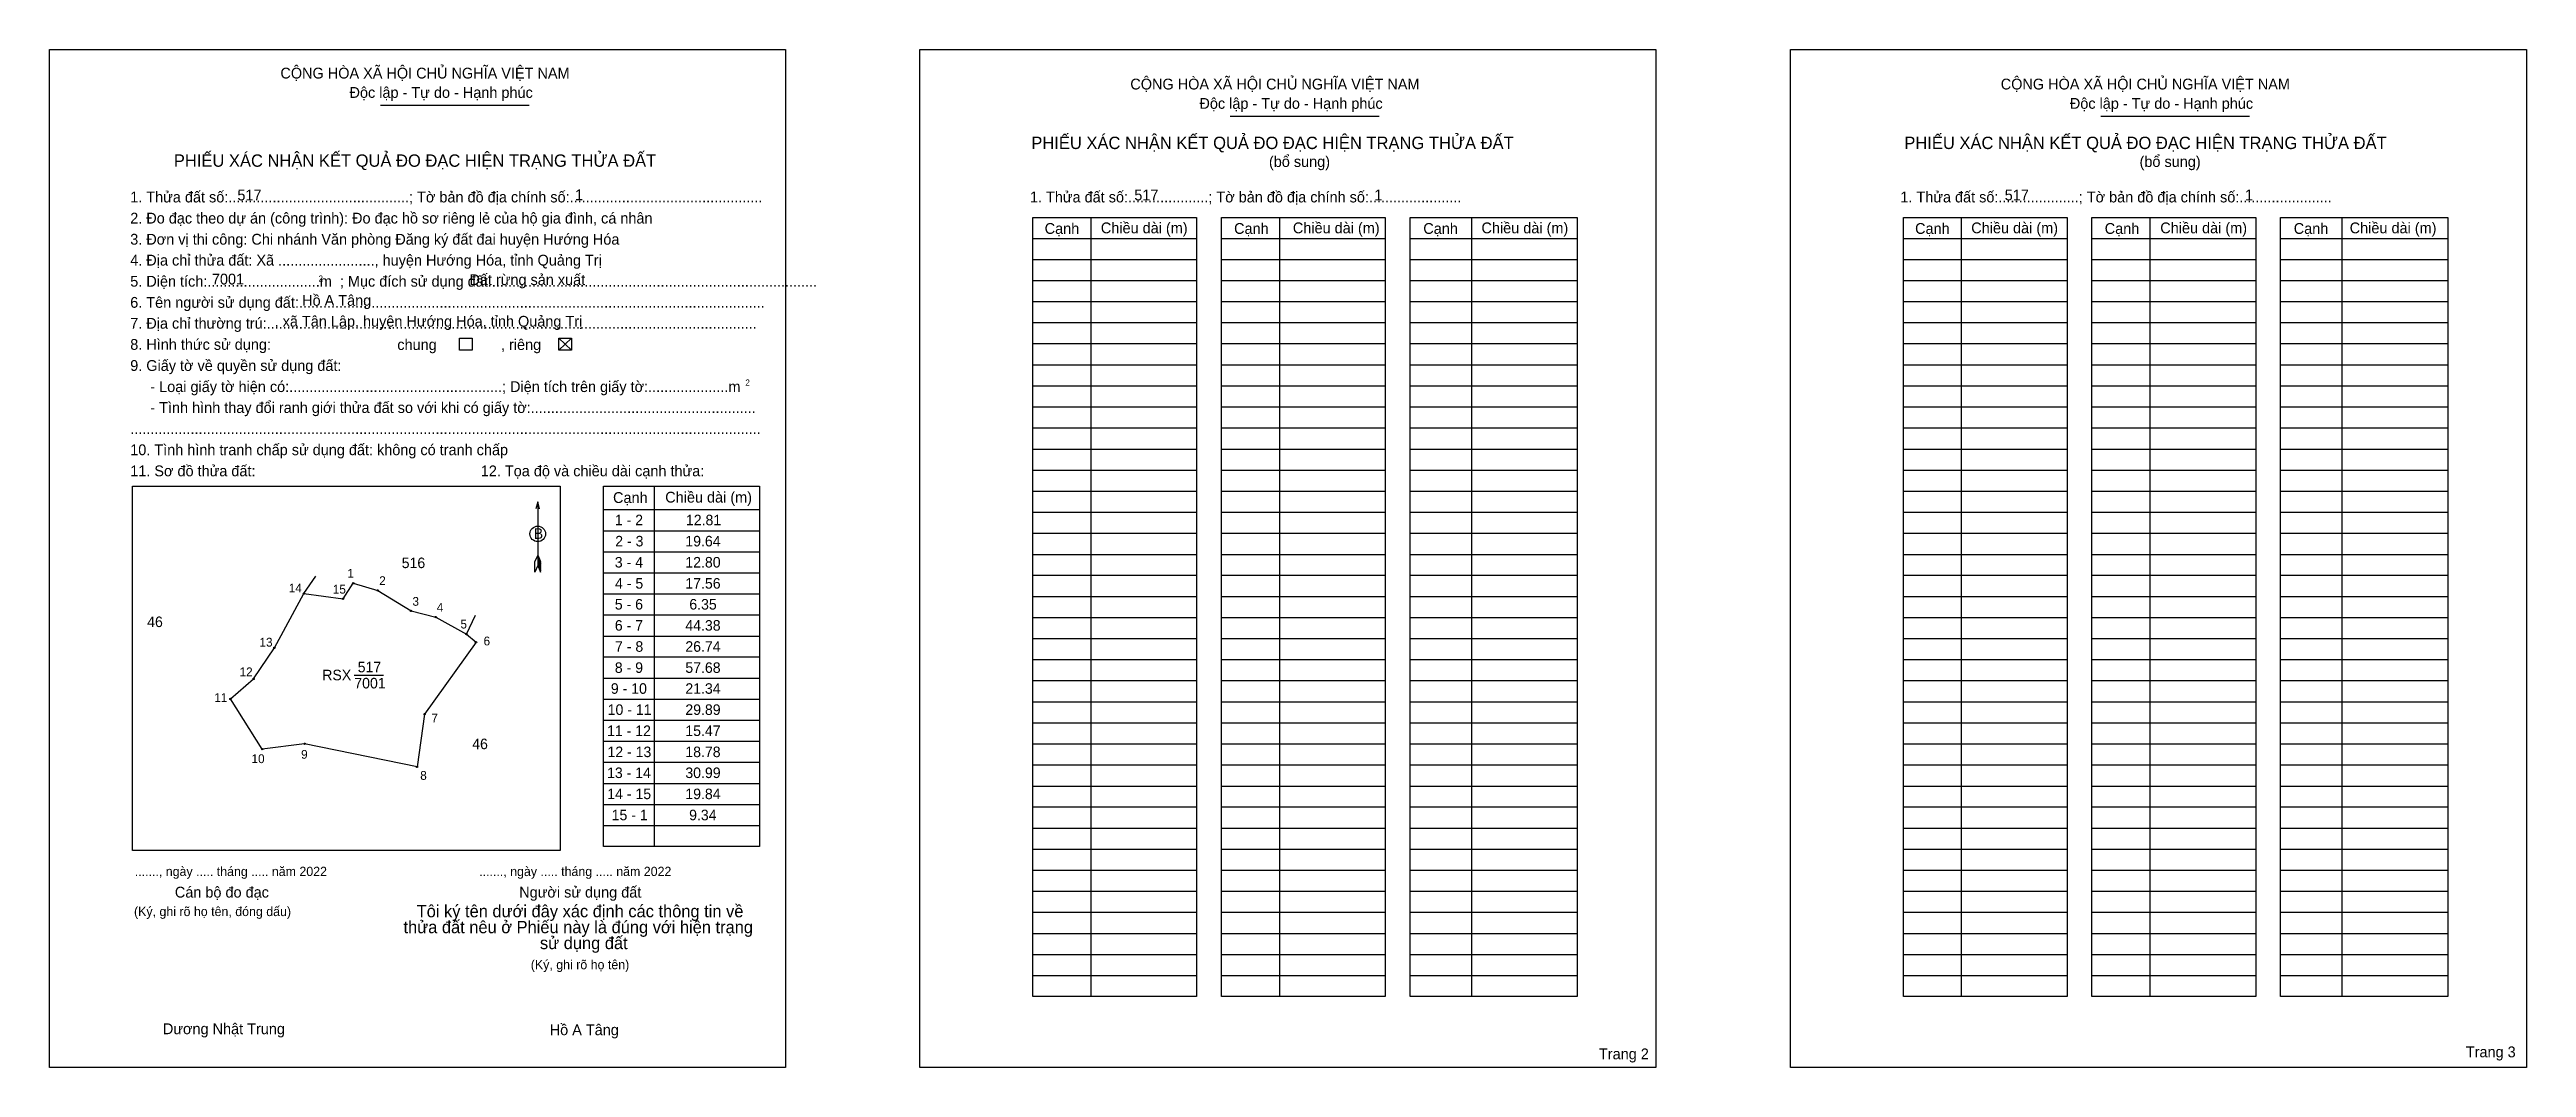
# Model space of a CAD drawing. Extents: x 544396 to 545639, y 1838252 to 1838763.
import ezdxf

# ---------------------------------------------------------------- set-up
doc = ezdxf.new("R2010")
doc.units = 0
for name, color, linetype in [('Level 1', 7, 'Continuous'), ('Level 10', 7, 'Continuous'), ('Level 11', 7, 'Continuous'), ('Level 13', 7, 'Continuous'), ('Level 2', 7, 'Continuous'), ('Level 25', 7, 'Continuous'), ('Level 27', 7, 'Continuous'), ('Level 36', 7, 'Continuous'), ('Level 48', 7, 'Continuous'), ('Level 50', 7, 'Continuous'), ('Level 52', 7, 'Continuous'), ('Level 55', 7, 'Continuous'), ('Level 6', 7, 'Continuous'), ('Level 9', 7, 'Continuous')]:
    doc.layers.add(name, color=color, linetype=linetype)

msp = doc.modelspace()

# ---------------------------------------------------------------- linework, layer by layer
at = {"layer": 'Level 1'}
for p, q in [((544395.6, 1838763.3), (544395.6, 1838763.3)), ((544832.6, 1838763.3), (544832.6, 1838763.3)), ((544561.7, 1838735.3), (544636.4, 1838735.3)), ((544988.4, 1838729.8), (545063.1, 1838729.8)), ((545425.4, 1838729.8), (545500.1, 1838729.8)), ((544918.4, 1838679), (544918.4, 1838287.8)), ((545013.1, 1838679), (545013.1, 1838287.8)), ((545109.5, 1838679), (545109.5, 1838287.8)), ((545355.4, 1838679), (545355.4, 1838287.8)), ((545450.1, 1838679), (545450.1, 1838287.8)), ((545546.5, 1838679), (545546.5, 1838287.8)), ((544889.3, 1838668.4), (544971.5, 1838668.4)), ((544889.3, 1838657.9), (544971.5, 1838657.9)), ((544984, 1838668.4), (545066.1, 1838668.4)), ((544984, 1838657.9), (545066.1, 1838657.9)), ((545078.7, 1838668.4), (545162.6, 1838668.4)), ((545078.7, 1838657.9), (545162.6, 1838657.9)), ((545326.4, 1838668.4), (545408.5, 1838668.4)), ((545326.4, 1838657.9), (545408.5, 1838657.9)), ((545421, 1838668.4), (545503.2, 1838668.4)), ((545421, 1838657.9), (545503.2, 1838657.9)), ((545515.7, 1838668.4), (545599.6, 1838668.4)), ((545515.7, 1838657.9), (545599.6, 1838657.9)), ((544889.3, 1838647.3), (544971.5, 1838647.3)), ((544984, 1838647.3), (545066.1, 1838647.3)), ((545078.7, 1838647.3), (545162.6, 1838647.3)), ((545326.4, 1838647.3), (545408.5, 1838647.3)), ((545421, 1838647.3), (545503.2, 1838647.3)), ((545515.7, 1838647.3), (545599.6, 1838647.3)), ((544889.3, 1838636.7), (544971.5, 1838636.7)), ((544984, 1838636.7), (545066.1, 1838636.7)), ((545078.7, 1838636.7), (545162.6, 1838636.7)), ((545326.4, 1838636.7), (545408.5, 1838636.7)), ((545421, 1838636.7), (545503.2, 1838636.7)), ((545515.7, 1838636.7), (545599.6, 1838636.7)), ((544889.3, 1838626.2), (544971.5, 1838626.2)), ((544984, 1838626.2), (545066.1, 1838626.2)), ((545078.7, 1838626.2), (545162.6, 1838626.2)), ((545326.4, 1838626.2), (545408.5, 1838626.2)), ((545421, 1838626.2), (545503.2, 1838626.2)), ((545515.7, 1838626.2), (545599.6, 1838626.2)), ((544651.3, 1838618.3), (544657.6, 1838612.4)), ((544651.3, 1838612.4), (544657.6, 1838618.3)), ((544889.3, 1838615.6), (544971.5, 1838615.6)), ((544984, 1838615.6), (545066.1, 1838615.6)), ((545078.7, 1838615.6), (545162.6, 1838615.6)), ((545326.4, 1838615.6), (545408.5, 1838615.6)), ((545421, 1838615.6), (545503.2, 1838615.6)), ((545515.7, 1838615.6), (545599.6, 1838615.6)), ((544889.3, 1838605), (544971.5, 1838605)), ((544984, 1838605), (545066.1, 1838605)), ((545078.7, 1838605), (545162.6, 1838605)), ((545326.4, 1838605), (545408.5, 1838605)), ((545421, 1838605), (545503.2, 1838605)), ((545515.7, 1838605), (545599.6, 1838605)), ((544889.3, 1838594.4), (544971.5, 1838594.4)), ((544889.3, 1838583.9), (544971.5, 1838583.9)), ((544984, 1838594.4), (545066.1, 1838594.4)), ((544984, 1838583.9), (545066.1, 1838583.9)), ((545078.7, 1838594.4), (545162.6, 1838594.4)), ((545078.7, 1838583.9), (545162.6, 1838583.9)), ((545326.4, 1838594.4), (545408.5, 1838594.4)), ((545326.4, 1838583.9), (545408.5, 1838583.9)), ((545421, 1838594.4), (545503.2, 1838594.4)), ((545421, 1838583.9), (545503.2, 1838583.9)), ((545515.7, 1838594.4), (545599.6, 1838594.4)), ((545515.7, 1838583.9), (545599.6, 1838583.9)), ((544889.3, 1838573.3), (544971.5, 1838573.3)), ((544984, 1838573.3), (545066.1, 1838573.3)), ((545078.7, 1838573.3), (545162.6, 1838573.3)), ((545326.4, 1838573.3), (545408.5, 1838573.3)), ((545421, 1838573.3), (545503.2, 1838573.3)), ((545515.7, 1838573.3), (545599.6, 1838573.3)), ((544889.3, 1838562.7), (544971.5, 1838562.7)), ((544984, 1838562.7), (545066.1, 1838562.7)), ((545078.7, 1838562.7), (545162.6, 1838562.7)), ((545326.4, 1838562.7), (545408.5, 1838562.7)), ((545421, 1838562.7), (545503.2, 1838562.7)), ((545515.7, 1838562.7), (545599.6, 1838562.7)), ((544889.3, 1838552.1), (544971.5, 1838552.1)), ((544984, 1838552.1), (545066.1, 1838552.1)), ((545078.7, 1838552.1), (545162.6, 1838552.1)), ((545326.4, 1838552.1), (545408.5, 1838552.1)), ((545421, 1838552.1), (545503.2, 1838552.1)), ((545515.7, 1838552.1), (545599.6, 1838552.1)), ((544437.2, 1838544), (544437.2, 1838544)), ((544640.7, 1838536.1), (544640.7, 1838504.2)), ((544699.1, 1838544.1), (544699.1, 1838363.1)), ((544889.3, 1838541.6), (544971.5, 1838541.6)), ((544984, 1838541.6), (545066.1, 1838541.6)), ((545078.7, 1838541.6), (545162.6, 1838541.6)), ((545326.4, 1838541.6), (545408.5, 1838541.6)), ((545421, 1838541.6), (545503.2, 1838541.6)), ((545515.7, 1838541.6), (545599.6, 1838541.6)), ((544673.7, 1838532.3), (544752.1, 1838532.3)), ((544673.7, 1838521.7), (544752.1, 1838521.7)), ((544889.3, 1838531), (544971.5, 1838531)), ((544889.3, 1838520.4), (544971.5, 1838520.4)), ((544984, 1838531), (545066.1, 1838531)), ((544984, 1838520.4), (545066.1, 1838520.4)), ((545078.7, 1838531), (545162.6, 1838531)), ((545078.7, 1838520.4), (545162.6, 1838520.4)), ((545326.4, 1838531), (545408.5, 1838531)), ((545326.4, 1838520.4), (545408.5, 1838520.4)), ((545421, 1838531), (545503.2, 1838531)), ((545421, 1838520.4), (545503.2, 1838520.4)), ((545515.7, 1838531), (545599.6, 1838531)), ((545515.7, 1838520.4), (545599.6, 1838520.4)), ((544640.7, 1838509.4), (544639.3, 1838506.2)), ((544640.7, 1838509.4), (544642, 1838506.2)), ((544640.7, 1838509), (544642, 1838505.7)), ((544640.7, 1838508.5), (544642, 1838505.2)), ((544640.7, 1838508.1), (544642, 1838504.8)), ((544673.7, 1838511.1), (544752.1, 1838511.1)), ((544889.3, 1838509.8), (544971.5, 1838509.8)), ((544984, 1838509.8), (545066.1, 1838509.8)), ((545078.7, 1838509.8), (545162.6, 1838509.8)), ((545326.4, 1838509.8), (545408.5, 1838509.8)), ((545421, 1838509.8), (545503.2, 1838509.8)), ((545515.7, 1838509.8), (545599.6, 1838509.8)), ((544639.3, 1838500.9), (544639.3, 1838506.2)), ((544640.7, 1838504.2), (544639.3, 1838500.9)), ((544640.7, 1838507.6), (544642, 1838504.3)), ((544640.7, 1838507.1), (544642, 1838503.8)), ((544640.7, 1838506.7), (544642, 1838503.3)), ((544640.7, 1838506.2), (544642.1, 1838502.9)), ((544640.7, 1838505.8), (544642.1, 1838502.4)), ((544640.7, 1838505.3), (544642.1, 1838501.9)), ((544640.7, 1838504.8), (544642.1, 1838501.5)), ((544640.7, 1838504.2), (544642.1, 1838500.9)), ((544642.1, 1838500.9), (544642, 1838506.2)), ((544673.7, 1838500.6), (544752.1, 1838500.6)), ((544889.3, 1838499.3), (544971.5, 1838499.3)), ((544984, 1838499.3), (545066.1, 1838499.3)), ((545078.7, 1838499.3), (545162.6, 1838499.3)), ((545326.4, 1838499.3), (545408.5, 1838499.3)), ((545421, 1838499.3), (545503.2, 1838499.3)), ((545515.7, 1838499.3), (545599.6, 1838499.3)), ((544673.7, 1838490), (544752.1, 1838490)), ((544889.3, 1838488.7), (544971.5, 1838488.7)), ((544984, 1838488.7), (545066.1, 1838488.7)), ((545078.7, 1838488.7), (545162.6, 1838488.7)), ((545326.4, 1838488.7), (545408.5, 1838488.7)), ((545421, 1838488.7), (545503.2, 1838488.7)), ((545515.7, 1838488.7), (545599.6, 1838488.7)), ((544673.7, 1838479.4), (544752.1, 1838479.4)), ((544889.3, 1838478.1), (544971.5, 1838478.1)), ((544984, 1838478.1), (545066.1, 1838478.1)), ((545078.7, 1838478.1), (545162.6, 1838478.1)), ((545326.4, 1838478.1), (545408.5, 1838478.1)), ((545421, 1838478.1), (545503.2, 1838478.1)), ((545515.7, 1838478.1), (545599.6, 1838478.1)), ((544673.7, 1838468.8), (544752.1, 1838468.8)), ((544673.7, 1838458.3), (544752.1, 1838458.3)), ((544889.3, 1838467.5), (544971.5, 1838467.5)), ((544984, 1838467.5), (545066.1, 1838467.5)), ((545078.7, 1838467.5), (545162.6, 1838467.5)), ((545326.4, 1838467.5), (545408.5, 1838467.5)), ((545421, 1838467.5), (545503.2, 1838467.5)), ((545515.7, 1838467.5), (545599.6, 1838467.5)), ((544673.7, 1838447.7), (544752.1, 1838447.7)), ((544889.3, 1838457), (544971.5, 1838457)), ((544889.3, 1838446.4), (544971.5, 1838446.4)), ((544984, 1838457), (545066.1, 1838457)), ((544984, 1838446.4), (545066.1, 1838446.4)), ((545078.7, 1838457), (545162.6, 1838457)), ((545078.7, 1838446.4), (545162.6, 1838446.4)), ((545326.4, 1838457), (545408.5, 1838457)), ((545326.4, 1838446.4), (545408.5, 1838446.4)), ((545421, 1838457), (545503.2, 1838457)), ((545421, 1838446.4), (545503.2, 1838446.4)), ((545515.7, 1838457), (545599.6, 1838457)), ((545515.7, 1838446.4), (545599.6, 1838446.4)), ((544673.7, 1838437.1), (544752.1, 1838437.1)), ((544889.3, 1838435.8), (544971.5, 1838435.8)), ((544984, 1838435.8), (545066.1, 1838435.8)), ((545078.7, 1838435.8), (545162.6, 1838435.8)), ((545326.4, 1838435.8), (545408.5, 1838435.8)), ((545421, 1838435.8), (545503.2, 1838435.8)), ((545515.7, 1838435.8), (545599.6, 1838435.8)), ((544673.7, 1838426.6), (544752.1, 1838426.6)), ((544889.3, 1838425.3), (544971.5, 1838425.3)), ((544984, 1838425.3), (545066.1, 1838425.3)), ((545078.7, 1838425.3), (545162.6, 1838425.3)), ((545326.4, 1838425.3), (545408.5, 1838425.3)), ((545421, 1838425.3), (545503.2, 1838425.3)), ((545515.7, 1838425.3), (545599.6, 1838425.3)), ((544673.7, 1838416), (544752.1, 1838416)), ((544889.3, 1838414.7), (544971.5, 1838414.7)), ((544984, 1838414.7), (545066.1, 1838414.7)), ((545078.7, 1838414.7), (545162.6, 1838414.7)), ((545326.4, 1838414.7), (545408.5, 1838414.7)), ((545421, 1838414.7), (545503.2, 1838414.7)), ((545515.7, 1838414.7), (545599.6, 1838414.7)), ((544673.7, 1838405.4), (544752.1, 1838405.4)), ((544889.3, 1838404.1), (544971.5, 1838404.1)), ((544984, 1838404.1), (545066.1, 1838404.1)), ((545078.7, 1838404.1), (545162.6, 1838404.1)), ((545326.4, 1838404.1), (545408.5, 1838404.1)), ((545421, 1838404.1), (545503.2, 1838404.1)), ((545515.7, 1838404.1), (545599.6, 1838404.1)), ((544673.7, 1838394.8), (544752.1, 1838394.8)), ((544673.7, 1838384.3), (544752.1, 1838384.3)), ((544889.3, 1838393.5), (544971.5, 1838393.5)), ((544984, 1838393.5), (545066.1, 1838393.5)), ((545078.7, 1838393.5), (545162.6, 1838393.5)), ((545326.4, 1838393.5), (545408.5, 1838393.5)), ((545421, 1838393.5), (545503.2, 1838393.5)), ((545515.7, 1838393.5), (545599.6, 1838393.5)), ((544673.7, 1838373.7), (544752.1, 1838373.7)), ((544889.3, 1838383), (544971.5, 1838383)), ((544889.3, 1838372.4), (544971.5, 1838372.4)), ((544984, 1838383), (545066.1, 1838383)), ((544984, 1838372.4), (545066.1, 1838372.4)), ((545078.7, 1838383), (545162.6, 1838383)), ((545078.7, 1838372.4), (545162.6, 1838372.4)), ((545326.4, 1838383), (545408.5, 1838383)), ((545326.4, 1838372.4), (545408.5, 1838372.4)), ((545421, 1838383), (545503.2, 1838383)), ((545421, 1838372.4), (545503.2, 1838372.4)), ((545515.7, 1838383), (545599.6, 1838383)), ((545515.7, 1838372.4), (545599.6, 1838372.4)), ((544652, 1838361.1), (544652, 1838361.1)), ((544889.3, 1838361.8), (544971.5, 1838361.8)), ((544984, 1838361.8), (545066.1, 1838361.8)), ((545078.7, 1838361.8), (545162.6, 1838361.8)), ((545326.4, 1838361.8), (545408.5, 1838361.8)), ((545421, 1838361.8), (545503.2, 1838361.8)), ((545515.7, 1838361.8), (545599.6, 1838361.8)), ((544889.3, 1838351.2), (544971.5, 1838351.2)), ((544984, 1838351.2), (545066.1, 1838351.2)), ((545078.7, 1838351.2), (545162.6, 1838351.2)), ((545326.4, 1838351.2), (545408.5, 1838351.2)), ((545421, 1838351.2), (545503.2, 1838351.2)), ((545515.7, 1838351.2), (545599.6, 1838351.2)), ((544889.3, 1838340.7), (544971.5, 1838340.7)), ((544984, 1838340.7), (545066.1, 1838340.7)), ((545078.7, 1838340.7), (545162.6, 1838340.7)), ((545326.4, 1838340.7), (545408.5, 1838340.7)), ((545421, 1838340.7), (545503.2, 1838340.7)), ((545515.7, 1838340.7), (545599.6, 1838340.7)), ((544889.3, 1838330.1), (544971.5, 1838330.1)), ((544984, 1838330.1), (545066.1, 1838330.1)), ((545078.7, 1838330.1), (545162.6, 1838330.1)), ((545326.4, 1838330.1), (545408.5, 1838330.1)), ((545421, 1838330.1), (545503.2, 1838330.1)), ((545515.7, 1838330.1), (545599.6, 1838330.1)), ((544889.3, 1838319.5), (544971.5, 1838319.5)), ((544984, 1838319.5), (545066.1, 1838319.5)), ((545078.7, 1838319.5), (545162.6, 1838319.5)), ((545326.4, 1838319.5), (545408.5, 1838319.5)), ((545421, 1838319.5), (545503.2, 1838319.5)), ((545515.7, 1838319.5), (545599.6, 1838319.5)), ((544889.3, 1838308.9), (544971.5, 1838308.9)), ((544889.3, 1838298.4), (544971.5, 1838298.4)), ((544984, 1838308.9), (545066.1, 1838308.9)), ((544984, 1838298.4), (545066.1, 1838298.4)), ((545078.7, 1838308.9), (545162.6, 1838308.9)), ((545078.7, 1838298.4), (545162.6, 1838298.4)), ((545326.4, 1838308.9), (545408.5, 1838308.9)), ((545326.4, 1838298.4), (545408.5, 1838298.4)), ((545421, 1838308.9), (545503.2, 1838308.9)), ((545421, 1838298.4), (545503.2, 1838298.4)), ((545515.7, 1838308.9), (545599.6, 1838308.9)), ((545515.7, 1838298.4), (545599.6, 1838298.4)), ((544765.1, 1838252.2), (544765.1, 1838252.2)), ((545202.1, 1838252.2), (545202.1, 1838252.2))]:
    msp.add_line(p, q, dxfattribs=at)
for points in [[(544889.3, 1838679), (544971.5, 1838679), (544971.5, 1838287.8), (544889.3, 1838287.8)], [(544984, 1838679), (545066.1, 1838679), (545066.1, 1838287.8), (544984, 1838287.8)], [(545078.7, 1838679), (545162.6, 1838679), (545162.6, 1838287.8), (545078.7, 1838287.8)], [(545326.4, 1838679), (545408.5, 1838679), (545408.5, 1838287.8), (545326.4, 1838287.8)], [(545421, 1838679), (545503.2, 1838679), (545503.2, 1838287.8), (545421, 1838287.8)], [(545515.7, 1838679), (545599.6, 1838679), (545599.6, 1838287.8), (545515.7, 1838287.8)], [(544437.2, 1838544), (544652, 1838544), (544652, 1838361.1), (544437.2, 1838361.1)], [(544673.7, 1838544.1), (544752.1, 1838544.1), (544752.1, 1838363.1), (544673.7, 1838363.1)]]:
    msp.add_lwpolyline(points, close=True, dxfattribs=at)
msp.add_lwpolyline([(544641.6, 1838532.7), (544640.7, 1838536.1), (544639.8, 1838532.7)], dxfattribs=at)
msp.add_circle((544640.7, 1838520.1), 3.9, dxfattribs=at)
at = {"layer": 'Level 10'}
msp.add_lwpolyline([(544486.4, 1838437.2), (544498, 1838447.3), (544508.5, 1838462.9), (544523.3, 1838490.1), (544543, 1838487.5), (544548.1, 1838495.3), (544560.4, 1838491.7), (544577.1, 1838481.4), (544589.5, 1838478.3), (544604.9, 1838469.8), (544609.7, 1838465.7), (544583.9, 1838429.6), (544580.1, 1838403.1), (544523.6, 1838414.7), (544502.4, 1838412)], close=True, dxfattribs=at)
at = {"layer": 'Level 11'}
for centre in [(544548.1, 1838495.3), (544523.3, 1838490.1), (544543, 1838487.5), (544560.4, 1838491.7), (544577.1, 1838481.4), (544589.5, 1838478.3), (544508.5, 1838462.9), (544604.9, 1838469.8), (544609.7, 1838465.7), (544498, 1838447.3), (544486.4, 1838437.2), (544486.4, 1838437.2), (544583.9, 1838429.6), (544502.4, 1838412), (544523.6, 1838414.7), (544580.1, 1838403.1)]:
    msp.add_circle(centre, 0.352, dxfattribs=at)
at = {"layer": 'Level 2'}
for points in [[(544395.6, 1838763.3), (544765.1, 1838763.3), (544765.1, 1838252.2), (544395.6, 1838252.2)], [(544832.6, 1838763.3), (545202.1, 1838763.3), (545202.1, 1838252.2), (544832.6, 1838252.2)], [(545269.6, 1838763.3), (545639.1, 1838763.3), (545639.1, 1838252.2), (545269.6, 1838252.2)]]:
    msp.add_lwpolyline(points, close=True, dxfattribs=at)
at = {"layer": 'Level 25'}
msp.add_line((544498, 1838447.3), (544508.5, 1838462.9), dxfattribs=at)
at = {"layer": 'Level 27'}
for p, q in [((544523.3, 1838490.1), (544529.3, 1838498.9)), ((544604.9, 1838469.8), (544609.5, 1838479.3))]:
    msp.add_line(p, q, dxfattribs=at)
at = {"layer": 'Level 50'}
for points in [[(544601.4, 1838618.3), (544607.7, 1838618.3), (544607.7, 1838612.4), (544601.4, 1838612.4)], [(544651.3, 1838618.3), (544657.6, 1838618.3), (544657.6, 1838612.4), (544651.3, 1838612.4)]]:
    msp.add_lwpolyline(points, close=True, dxfattribs=at)
at = {"layer": 'Level 9'}
msp.add_line((544548.6, 1838449.2), (544563.3, 1838449.2), dxfattribs=at)

# ---------------------------------------------------------------- texts
at = {"layer": 'Level 1'}
for s, height, p in [('CỘNG HÒA XÃ HỘI CHỦ NGHĨA VIỆT NAM', 5.428, (544511.5, 1838748.7)), ('Độc lập - Tự do - Hạnh phúc', 5.428, (544546.2, 1838739)), ('CỘNG HÒA XÃ HỘI CHỦ NGHĨA VIỆT NAM', 5.428, (544938.2, 1838743.2)), ('CỘNG HÒA XÃ HỘI CHỦ NGHĨA VIỆT NAM', 5.428, (545375.2, 1838743.2)), ('Độc lập - Tự do - Hạnh phúc', 5.428, (544972.9, 1838733.5)), ('Độc lập - Tự do - Hạnh phúc', 5.428, (545409.9, 1838733.5)), ('PHIẾU XÁC NHẬN KẾT QUẢ ĐO ĐẠC HIỆN TRẠNG THỬA ĐẤT', 6.204, (544888.5, 1838713.3)), ('PHIẾU XÁC NHẬN KẾT QUẢ ĐO ĐẠC HIỆN TRẠNG THỬA ĐẤT', 6.204, (545326.8, 1838713.3)), ('PHIẾU XÁC NHẬN KẾT QUẢ ĐO ĐẠC HIỆN TRẠNG THỬA ĐẤT', 6.204, (544458, 1838704.4)), ('(bổ sung)', 5.43, (545007.8, 1838704.3)), ('(bổ sung)', 5.43, (545444.9, 1838704.3)), ('1. Thửa đất số:.............................................; Tờ bản đồ địa chính số:................................................', 5.4275, (544436.1, 1838686.5)), ('1. Thửa đất số:....................; Tờ bản đồ địa chính số:.......................', 5.428, (544887.8, 1838686.5)), ('1. Thửa đất số:....................; Tờ bản đồ địa chính số:.......................', 5.428, (545324.8, 1838686.5)), ('3. Đơn vị thi công: Chi nhánh Văn phòng Đăng ký đất đai huyện Hướng Hóa', 5.428, (544436.1, 1838665.3)), ('2. Đo đạc theo dự án (công trình): Đo đạc hồ sơ riêng lẻ của hộ gia đình, cá nhân', 5.428, (544436.1, 1838675.9)), ('Cạnh', 5.43, (544895.2, 1838670.7)), ('Chiều dài (m)', 5.428, (544923.4, 1838671)), ('Cạnh', 5.43, (544990.3, 1838670.7)), ('Chiều dài (m)', 5.428, (545019.8, 1838671)), ('Cạnh', 5.43, (545085.3, 1838670.7)), ('Chiều dài (m)', 5.428, (545114.5, 1838671)), ('Cạnh', 5.43, (545332.2, 1838670.7)), ('Chiều dài (m)', 5.428, (545360.4, 1838671)), ('Cạnh', 5.43, (545427.4, 1838670.7)), ('Chiều dài (m)', 5.428, (545455.3, 1838671)), ('Cạnh', 5.43, (545522.3, 1838670.7)), ('Chiều dài (m)', 5.428, (545550.4, 1838671)), ('4. Địa chỉ thửa đất: Xã ........................, huyện Hướng Hóa, tỉnh Quảng Trị', 5.428, (544436.1, 1838654.8)), ('5. Diện tích:............................m  ; Mục đích sử dụng đất:.................................................................................', 5.4275, (544436.1, 1838644.2)), ('2', 3.1, (544530.6, 1838646.7)), ('6. Tên người sử dụng đất:....................................................................................................................', 5.4275, (544436.1, 1838633.6)), ('7. Địa chỉ thường trú:..........................................................................................................................', 5.4275, (544436.1, 1838623.1)), ('9. Giấy tờ về quyền sử dụng đất:', 5.428, (544436.1, 1838601.9)), ('chung                , riêng', 5.428, (544570.2, 1838612.4)), ('     - Loại giấy tờ hiện có:.....................................................; Diện tích trên giấy tờ:....................m', 5.4275, (544436.1, 1838591.3)), ('2', 3.1, (544744.9, 1838594.5)), ('     - Tình hình thay đổi ranh giới thửa đất so với khi có giấy tờ:........................................................', 5.4275, (544436.1, 1838580.8)), ('.............................................................................................................................................................', 5.4275, (544436.1, 1838570.2)), ('10. Tình hình tranh chấp sử dụng đất: không có tranh chấp', 5.428, (544436.1, 1838559.6)), ('11. Sơ đồ thửa đất:', 5.428, (544436.1, 1838549)), ('12. Tọa độ và chiều dài cạnh thửa:', 5.428, (544612.1, 1838549)), ('Cạnh', 5.43, (544678.5, 1838535.6)), ('Chiều dài (m)', 5.428, (544704.7, 1838535.8)), ('B', 5.29, (544638.7, 1838517.6)), ('......., ngày ..... tháng ..... năm 2022', 4.652, (544438.4, 1838348.3)), ('......., ngày ..... tháng ..... năm 2022', 4.652, (544611.3, 1838348.3)), ('Cán bộ đo đạc', 5.428, (544458.5, 1838337.5)), ('Tôi ký tên dưới đây xác định các thông tin về', 6.168, (544579.9, 1838327.6)), ('Người sử dụng đất', 5.428, (544631.4, 1838337.5)), ('(Ký, ghi rõ họ tên, đóng dấu)', 4.652, (544438, 1838328.2)), ('thửa đất nêu ở Phiếu này là đúng với hiện trạng', 6.168, (544573.3, 1838319.6)), ('sử dụng đất', 6.168, (544641.8, 1838311.6)), ('(Ký, ghi rõ họ tên)', 4.652, (544637.2, 1838301.5)), ('Dương Nhật Trung', 5.428, (544452.5, 1838268.9)), ('Trang 2', 5.43, (545173.5, 1838256.3)), ('Trang 3', 5.43, (545608.7, 1838257.3))]:
    msp.add_text(s, height=height, dxfattribs=at).set_placement(p)
at = {"layer": 'Level 13'}
for s, p in [('RSX', (544532.5, 1838446.6)), ('7001', (544548.6, 1838442.5)), ('517', (544550.3, 1838450.6))]:
    msp.add_text(s, height=5.29, dxfattribs=at).set_placement(p)
at = {"layer": 'Level 36'}
for s, p in [('516', (544572.4, 1838502.9)), ('46', (544444.6, 1838473.3)), ('46', (544607.8, 1838412))]:
    msp.add_text(s, height=5.29, dxfattribs=at).set_placement(p)
at = {"layer": 'Level 48'}
msp.add_text('8. Hình thức sử dụng:', height=5.428, dxfattribs=at).set_placement((544436.1, 1838612.5))
at = {"layer": 'Level 52'}
for s, p in [('1 - 2', (544679.4, 1838524.4)), ('12.81', (544715.1, 1838524.4)), ('3 - 4', (544679.4, 1838503.2)), ('2 - 3', (544679.6, 1838513.8)), ('19.64', (544714.8, 1838513.8)), ('12.80', (544714.8, 1838503.2)), ('4 - 5', (544679.5, 1838492.6)), ('17.56', (544714.8, 1838492.6)), ('5 - 6', (544679.4, 1838482.1)), ('6.35', (544716.8, 1838482.1)), ('6 - 7', (544679.4, 1838471.5)), ('44.38', (544714.8, 1838471.5)), ('7 - 8', (544679.5, 1838460.9)), ('26.74', (544714.8, 1838460.9)), ('8 - 9', (544679.4, 1838450.3)), ('57.68', (544714.8, 1838450.3)), ('10 - 11', (544675.8, 1838429.2)), ('9 - 10', (544677.4, 1838439.8)), ('21.34', (544714.8, 1838439.8)), ('29.89', (544714.8, 1838429.2)), ('11 - 12', (544675.5, 1838418.6)), ('15.47', (544714.8, 1838418.6)), ('12 - 13', (544675.7, 1838408)), ('18.78', (544714.8, 1838408)), ('13 - 14', (544675.5, 1838397.5)), ('30.99', (544714.8, 1838397.5)), ('14 - 15', (544675.6, 1838386.9)), ('19.84', (544714.8, 1838386.9)), ('15 - 1', (544677.8, 1838376.3)), ('9.34', (544716.7, 1838376.3))]:
    msp.add_text(s, height=5.29, dxfattribs=at).set_placement(p)
at = {"layer": 'Level 55'}
for s, p in [('14', (544523.2, 1838490.1)), ('15', (544542.9, 1838487.5)), ('1', (544548.1, 1838495.3)), ('2', (544560.4, 1838491.7)), ('3', (544577.1, 1838481.4)), ('4', (544589.5, 1838478.3)), ('13', (544508.4, 1838462.9)), ('5', (544604.9, 1838469.8)), ('6', (544609.7, 1838465.7)), ('12', (544497.9, 1838447.3)), ('11', (544486.3, 1838437.2)), ('7', (544583.9, 1838429.6)), ('10', (544502.3, 1838412)), ('9', (544523.5, 1838414.7)), ('8', (544580, 1838403.1))]:
    msp.add_text(s, height=0.176, dxfattribs=at).set_placement(p)
at = {"layer": 'Level 6'}
for s, height, p in [('517', 5.43, (544489.9, 1838687.5)), ('1', 5.43, (544659.4, 1838687.6)), ('517', 5.43, (544940.2, 1838687.5)), ('1', 5.43, (545060.7, 1838687.5)), ('517', 5.43, (545377.2, 1838687.5)), ('1', 5.43, (545497.8, 1838687.5)), ('7001', 5.43, (544477.1, 1838645.3)), ('Đất rừng sản xuất', 5.428, (544606.4, 1838645)), ('Hồ A Tâng', 5.43, (544522.4, 1838634.6)), (', xã Tân Lập, huyện Hướng Hóa, tỉnh Quảng Trị', 5.428, (544508.6, 1838624.1)), ('Hồ A Tâng', 5.43, (544646.7, 1838268.4))]:
    msp.add_text(s, height=height, dxfattribs=at).set_placement(p)
at = {"layer": 'Level 9'}
for s, p in [('1', (544545.1, 1838498.1)), ('2', (544561.1, 1838494.4)), ('14', (544515.7, 1838490.7)), ('15', (544537.8, 1838490.1)), ('3', (544577.8, 1838484)), ('4', (544590, 1838481)), ('5', (544601.9, 1838472.6)), ('13', (544501, 1838463.5)), ('6', (544613.5, 1838464.1)), ('12', (544491, 1838448.6)), ('11', (544478.3, 1838435.7)), ('7', (544587.3, 1838425.4)), ('10', (544497, 1838405)), ('9', (544521.9, 1838407.2)), ('8', (544581.7, 1838396.6))]:
    msp.add_text(s, height=4.41, dxfattribs=at).set_placement(p)

doc.saveas('drawing.dxf')
